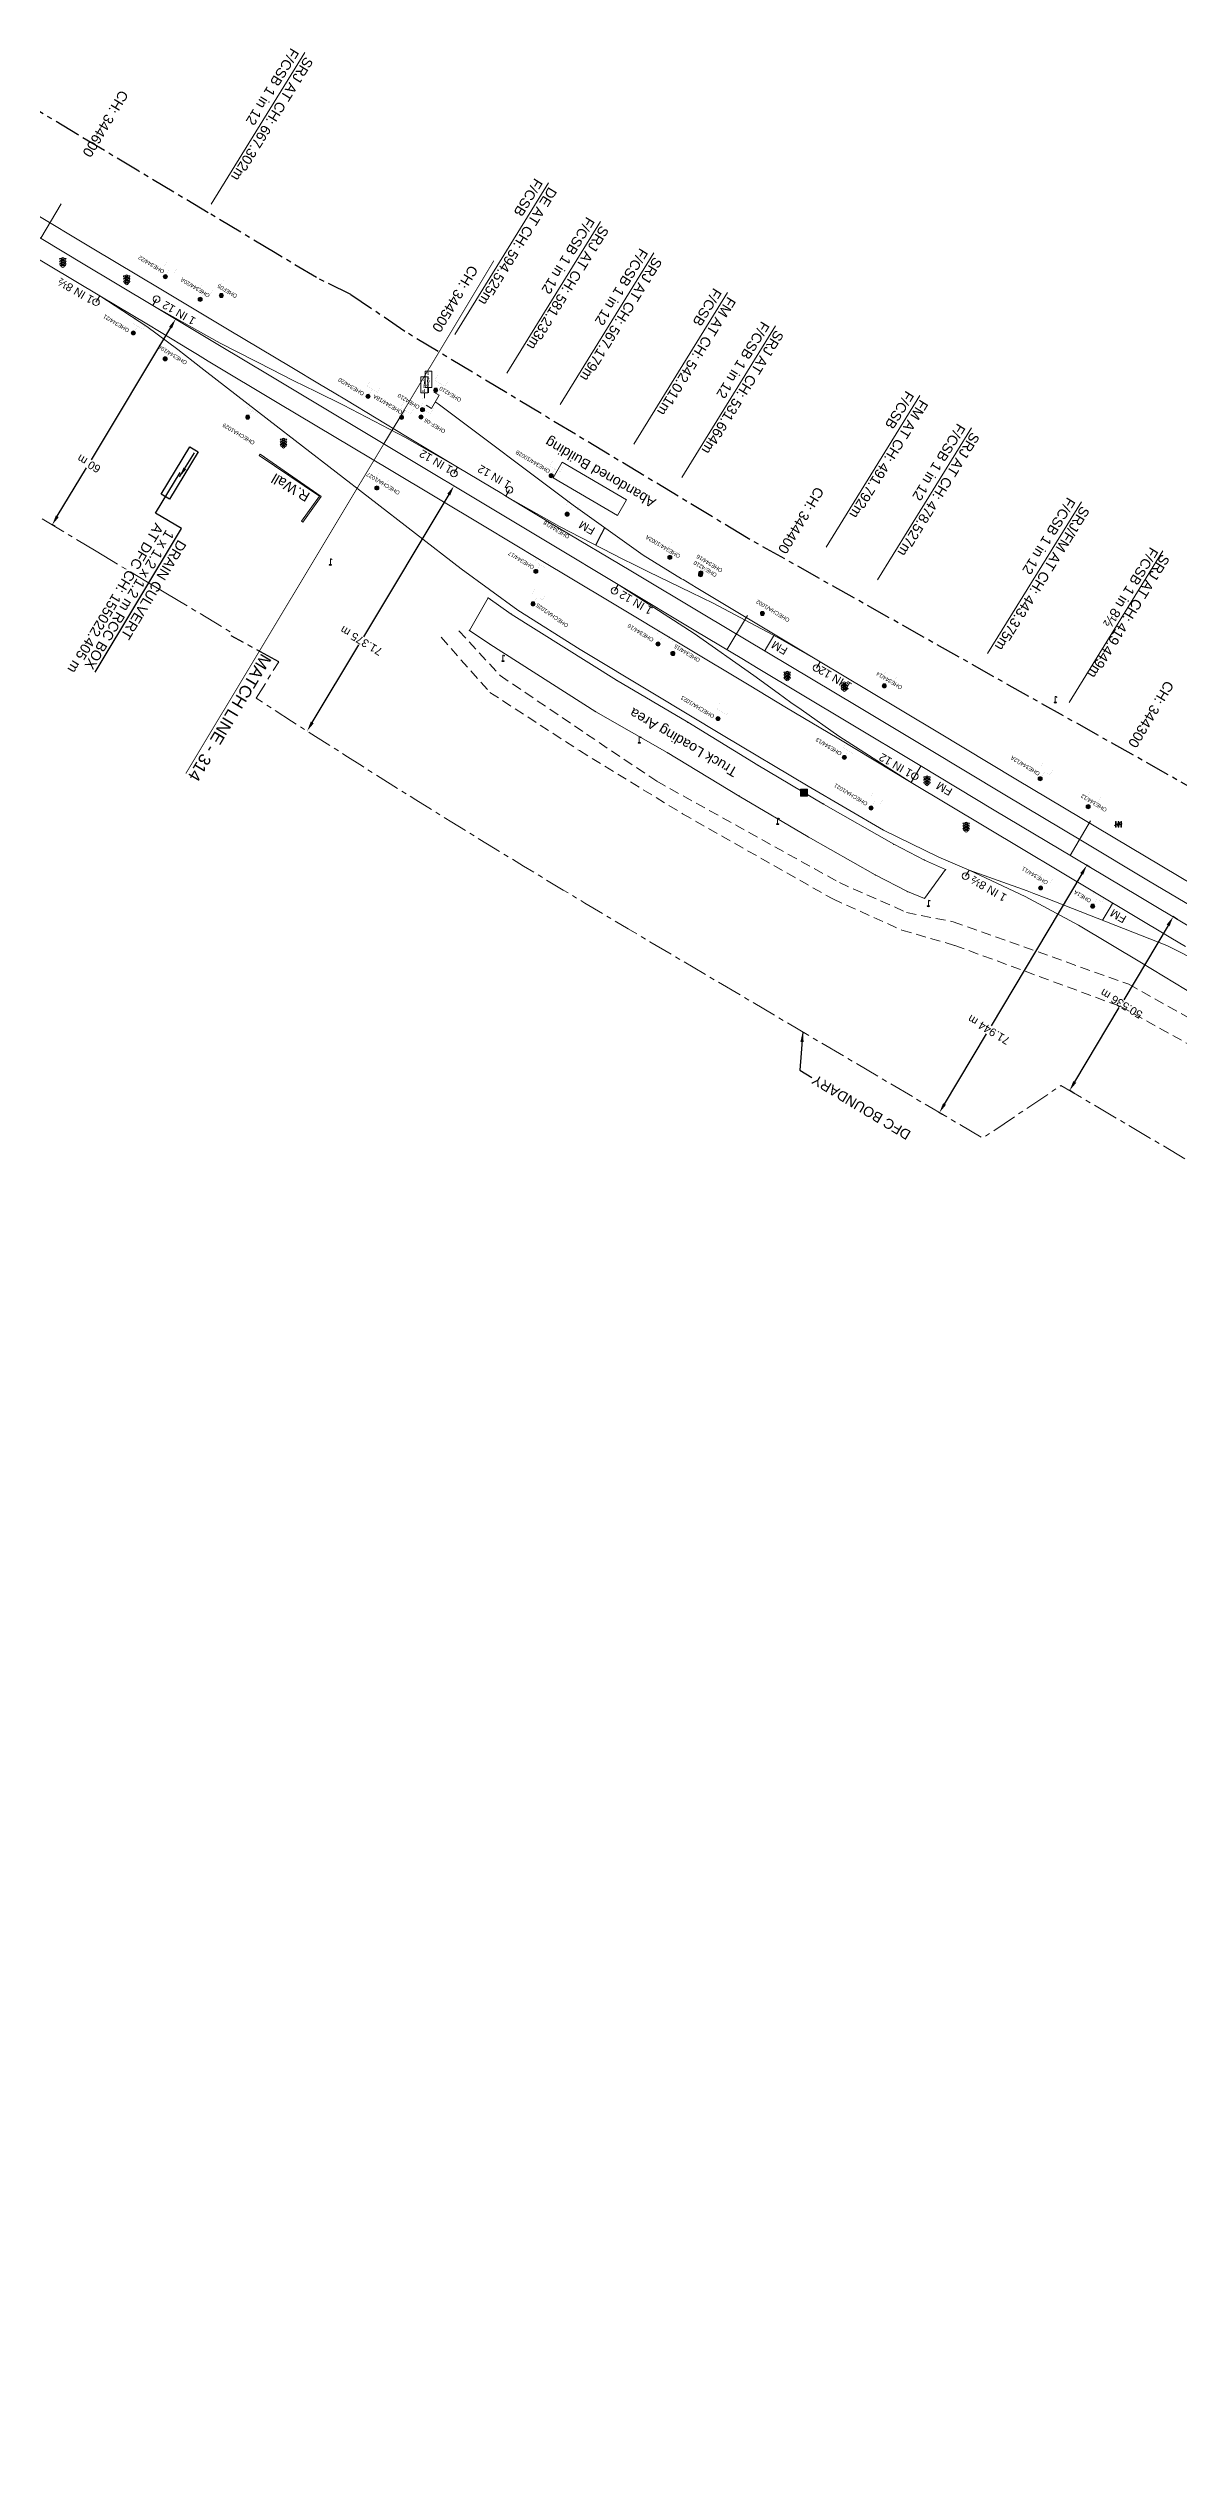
# Model space of a CAD drawing. Header units: metres. Extents: x 593168 to 611286, y 3401475 to 3412398.
# Drawn here: x 607319 to 607601, y 3403331 to 3403933 of the extents above; entities that cross this region are included whole.
import ezdxf

# ---------------------------------------------------------------- set-up
doc = ezdxf.new("R2010")
doc.units = ezdxf.units.M
doc.header["$MEASUREMENT"] = 0
for name, pattern in [('CENTER', [2, 1.25, -0.25, 0.25, -0.25]), ('DASHED', [0.75, 0.5, -0.25]), ('PHANTOM2', [1.25, 0.625, -0.125, 0.125, -0.125, 0.125, -0.125])]:
    doc.linetypes.add(name, pattern=pattern)
doc.layers.get('Defpoints').update_dxf_attribs({"lineweight": 0})
for name, color, linetype, lineweight in [('Bench_Mark', 7, 'Continuous', 0), ("CHAWAPAIL STN. SRJ's", 251, 'Continuous', 0), ('DFCC BOUNDARY', 6, 'CENTER', 0), ('Exg track', 7, 'Continuous', 0), ('Existing IR Chainage', 7, 'Continuous', 0), ('Existing IR Track', 143, 'Continuous', 0), ('Govt buliding', 251, 'Continuous', 0), ('Lamp_Post', 251, 'Continuous', 0), ('OHE MAST', 8, 'Continuous', 0), ('OHE MAST TEXT', 8, 'Continuous', 0), ('Platform', 7, 'Continuous', 0), ('Retaining Wall', 251, 'Continuous', 0), ('Sign Board', 251, 'Continuous', 0), ('SRJ13A', 251, 'Continuous', 0), ('STOP', 251, 'Continuous', 0), ('Subroad Edge', 34, 'Continuous', 0), ('Text1', 251, 'Continuous', 0), ('Transformer', 251, 'Continuous', 0)]:
    doc.layers.add(name, color=color, linetype=linetype, lineweight=lineweight)
for name, color, linetype in [('DRAIN CULVERT', 1, 'Continuous'), ('Existing Railway Boundary', 7, 'CENTER'), ('MATCH LINE', 7, 'Continuous')]:
    doc.layers.add(name, color=color, linetype=linetype)
doc.styles.add('CUT-FILL', font='cut-fill.shx', dxfattribs={"height": 2})
doc.styles.get("Standard").update_dxf_attribs({"font": 'arial.ttf'})
doc.styles.add('Style-Arial', font='arial.ttf')
doc.dimstyles.new('ISO-25', dxfattribs={"dimtxt": 2.5, "dimasz": 2.5, "dimexe": 1.25, "dimexo": 0.625, "dimtad": 1, "dimtxsty": 'Standard', "dimcen": 2.5, "dimadec": 0, "dimazin": 0, "dimtfac": 1, "dimtmove": 0, "dimatfit": 3, "dimfxl": 1, "dimarcsym": 0})
doc.dimstyles.get("Standard").update_dxf_attribs({"dimtxt": 0.18, "dimasz": 0.18, "dimexe": 0.18, "dimexo": 0.0625, "dimgap": 0.09, "dimtad": 0, "dimtih": 1, "dimtoh": 1, "dimdec": 4, "dimzin": 0, "dimdsep": 46, "dimtxsty": 'Standard', "dimcen": 0.09, "dimadec": 0, "dimazin": 0, "dimtfac": 1, "dimtdec": 4, "dimtofl": 0, "dimtmove": 0, "dimatfit": 3, "dimfxl": 1, "dimtolj": 1, "dimtzin": 0, "dimarcsym": 0})

# ---------------------------------------------------------------- blocks, each defined once
blk = doc.blocks.new('LP')
for points in [[(0, 0), (0, 1.5)], [(0.25, 1.35), (0.44, 1.35)]]:
    blk.add_lwpolyline(points)
for centre, radius, start, end in [((0.07, 0.99), 0.519, 57.64249, 97.31648), ((0.34, 1.33), 0.094, 11.70118, 168.04763)]:
    blk.add_arc(centre, radius, start, end)
at = {"extrusion": (0, 0, -1)}
blk.add_ellipse((0, 0.01), major_axis=(0.308, 0), ratio=0.400495, dxfattribs=at)
blk.add_ellipse((0.35, 1.36), major_axis=(0.0017, 0.0438), ratio=0.461056, start_param=1.74022, end_param=4.575836)
blk = doc.blocks.new('SIG')
for color, points in [(1, [(-0.22, 0.42, 0.180295), (-0.01, 0.33, -0.00255), (0.01, 0.33, -0.00255), (0.02, 0.33, 0.180295), (0.23, 0.42, -0.002654), (0.25, 0.44, 0.184495), (0.33, 0.65, 1.000001), (-0.32, 0.65, 0.184495), (-0.24, 0.44, -0.002654)]), (2, [(0.23, -0.23, -0.002654), (0.25, -0.21, 0.184495), (0.33, 0.01, 1.000001), (-0.32, 0.01, 0.184495), (-0.24, -0.21, -0.002654), (-0.22, -0.23, 0.180295), (-0.01, -0.32, -0.00255), (0.01, -0.32, -0.00255), (0.02, -0.32, 0.180295)]), (3, [(0.23, -0.88, -0.002654), (0.25, -0.86, 0.184495), (0.33, -0.64, 1.000001), (-0.32, -0.64, 0.184495), (-0.24, -0.86, -0.002654), (-0.22, -0.88, 0.395599)])]:
    blk.add_hatch(color=color).paths.add_polyline_path(points)
for p, q in [((-0.31, 0.98), (-0.32, -0.9)), ((0.33, -0.9), (0.32, 0.98))]:
    blk.add_line(p, q)
for points in [[(-0.31, 0.98), (-0.81, 0.98, 0.198758), (-0.42, 0.41, 0.003814), (-0.31, 0.39, 0.003814)], [(-0.31, 0.33), (-0.81, 0.33, 0.198758), (-0.42, -0.23, 0.003727), (-0.32, -0.26, 0.003727)], [(0.32, 0.98), (0.82, 0.98, -0.198758), (0.44, 0.41, -0.003814), (0.32, 0.39, -0.003814)], [(0.32, 0.33), (0.82, 0.33, -0.198758), (0.44, -0.23, -0.003727), (0.33, -0.26, -0.003727)], [(-0.32, -0.32), (-0.81, -0.32, 0.198758), (-0.42, -0.88, 0.003639), (-0.32, -0.9)], [(0.33, -0.32), (0.82, -0.32, -0.198758), (0.44, -0.88, -0.003639), (0.33, -0.9)]]:
    blk.add_lwpolyline(points, format="xyb")
for centre, radius, start, end in [((0.01, 0.91), 0.324, 12.40488, 167.59512), ((0.01, 0.81), 0.357, 27.75781, 152.24219), ((0.01, -0.9), 0.324, 181.45715, 358.54285)]:
    blk.add_arc(centre, radius, start, end)
blk = doc.blocks.new('STOP')
at = {"layer": 'SRJ13A'}
blk.add_lwpolyline([(0.84, 5.38), (-0.84, 5.38), (-0.84, 1.32), (0.84, 1.32)], close=True, dxfattribs=at)
blk.add_lwpolyline([(0, 1.32), (0, 0)], dxfattribs=at)
at = {"layer": 'SRJ13A', "style": 'CUT-FILL'}
for s, p in [('P', (0.13, 2.3)), ('O', (0.37, 3.27)), ('S', (0.27, 5.16)), ('T', (0.31, 4.2))]:
    blk.add_text(s, height=0.739, rotation=180, dxfattribs=at).set_placement(p)
blk = doc.blocks.new('TRF')
blk.add_hatch(color=256).paths.add_polyline_path([(0.22, -0.04), (0.38, 0.42), (-0.98, -0.29), (0.02, 0.04), (-0.18, -0.39), (0.98, 0.09)])
for p, q in [((-0.69, 0.72), (-0.69, -0.72)), ((-0.52, 0.72), (-0.69, 0.72)), ((-0.52, -0.72), (-0.52, 0.72)), ((0, 0.72), (0, -0.72)), ((0.17, 0.72), (0, 0.72)), ((0.17, -0.72), (0.17, 0.72)), ((0.7, 0.72), (0.7, -0.72)), ((0.87, 0.72), (0.7, 0.72)), ((0.87, -0.72), (0.87, 0.72)), ((-0.69, -0.72), (-0.52, -0.72)), ((0, -0.72), (0.17, -0.72)), ((0.7, -0.72), (0.87, -0.72))]:
    blk.add_line(p, q)
blk.add_lwpolyline([(0.22, -0.04), (0.38, 0.42), (-0.98, -0.29), (0.02, 0.04), (-0.18, -0.39), (0.98, 0.09)], close=True)
blk = doc.blocks.new('BM')
blk.add_hatch(color=256).paths.add_polyline_path([(-0.88, 0.88), (-0.88, -0.88), (0.88, -0.88), (0.88, 0.88)])
for p, q in [((0.88, 0.88), (-0.88, 0.88)), ((-0.88, 0.88), (-0.88, -0.88)), ((0.88, -0.88), (0.88, 0.88)), ((-0.88, -0.88), (0.88, -0.88))]:
    blk.add_line(p, q)
blk = doc.blocks.new('OHE MAST')
h = blk.add_hatch(color=253)
h.dxf.hatch_style = 1
edge = h.paths.add_edge_path()
edge.add_arc((0, 0), 0.514, 0, 360)
at = {"color": 253, "const_width": 0.01}
for points in [[(-1.03, -1.71), (0, 0)], [(-3.09, -2.23), (-2.32, -0.94), (0.26, -2.49), (-0.52, -3.77)]]:
    blk.add_lwpolyline(points, dxfattribs=at)
at = {"color": 253}
blk.add_circle((0, 0), 0.514, dxfattribs=at)
blk = doc.blocks.new('*D105')
at = {"layer": 'Defpoints', "color": 0, "linetype": 'ByBlock', "ltscale": 5, "transparency": 16777216}
for p in [(607350.53, 3403865.26), (607351.36, 3403864.77), (607320.48, 3403813.32)]:
    blk.add_point(p, dxfattribs=at)
at = {"layer": 'DFCC BOUNDARY', "color": 0, "linetype": 'ByBlock', "lineweight": -2, "ltscale": 5, "transparency": 16777216}
for p, q in [((607351.25, 3403864.83), (607350.42, 3403865.33)), ((607349.24, 3403863.12), (607329.42, 3403830.08)), ((607320.94, 3403815.96), (607328.24, 3403828.11)), ((607320.37, 3403813.39), (607319.55, 3403813.88))]:
    blk.add_line(p, q, dxfattribs=at)
at = {"layer": 'DFCC BOUNDARY', "color": 0, "linetype": 'ByBlock', "ltscale": 5, "transparency": 16777216}
for points in [[(607348.89, 3403863.33), (607349.6, 3403862.91), (607350.53, 3403865.26)], [(607320.59, 3403816.17), (607321.3, 3403815.75), (607319.66, 3403813.82)]]:
    blk.add_solid(points, dxfattribs=at)
at = {"layer": 'DFCC BOUNDARY', "color": 0, "linetype": 'ByBlock', "ltscale": 5, "transparency": 16777216, "insert": (607328.83, 3403829.1), "char_height": 2, "attachment_point": 5, "rotation": 149, "style": 'Style-Arial'}
blk.add_mtext('\\A1;60 m', dxfattribs=at)
blk = doc.blocks.new('TerminatorOpen_0.5')
at = {"color": 0, "linetype": 'ByBlock', "lineweight": -2}
for q in [(-1, 0.25), (-1, 0), (-1, -0.25)]:
    blk.add_line((0, 0), q, dxfattribs=at)
blk = doc.blocks.new('*D112')
at = {"layer": 'Defpoints', "color": 0, "linetype": 'ByBlock', "ltscale": 5, "transparency": 16777216}
for p in [(607599.89, 3403715.86), (607601.05, 3403715.17), (607575.16, 3403671.77)]:
    blk.add_point(p, dxfattribs=at)
at = {"layer": 'DFCC BOUNDARY', "color": 0, "linetype": 'ByBlock', "lineweight": -2, "ltscale": 5, "transparency": 16777216}
for p, q in [((607598.61, 3403713.71), (607587.54, 3403695.14)), ((607600.94, 3403715.24), (607599.79, 3403715.93)), ((607575.29, 3403674.6), (607586.36, 3403693.17)), ((607575.05, 3403671.83), (607573.9, 3403672.52))]:
    blk.add_line(p, q, dxfattribs=at)
at = {"layer": 'DFCC BOUNDARY', "color": 0, "linetype": 'ByBlock', "ltscale": 5, "transparency": 16777216}
for points in [[(607598.25, 3403713.93), (607598.97, 3403713.5), (607599.89, 3403715.86)], [(607574.93, 3403674.82), (607575.65, 3403674.39), (607574.01, 3403672.46)]]:
    blk.add_solid(points, dxfattribs=at)
at = {"layer": 'DFCC BOUNDARY', "color": 0, "linetype": 'ByBlock', "ltscale": 5, "transparency": 16777216, "insert": (607586.95, 3403694.16), "char_height": 2, "attachment_point": 5, "rotation": 149, "style": 'Style-Arial'}
blk.add_mtext('\\A1;50.536 m', dxfattribs=at)
blk = doc.blocks.new('*D113')
at = {"layer": 'Defpoints', "color": 0, "linetype": 'ByBlock', "ltscale": 5, "transparency": 16777216}
for p in [(607578.31, 3403728.73), (607579.18, 3403728.22), (607542.33, 3403666.43)]:
    blk.add_point(p, dxfattribs=at)
at = {"layer": 'DFCC BOUNDARY', "color": 0, "linetype": 'ByBlock', "lineweight": -2, "ltscale": 5, "transparency": 16777216}
for p, q in [((607577.03, 3403726.59), (607554.39, 3403688.62)), ((607579.07, 3403728.28), (607578.2, 3403728.8)), ((607542.74, 3403669.09), (607553.22, 3403686.65)), ((607542.22, 3403666.49), (607541.35, 3403667.01))]:
    blk.add_line(p, q, dxfattribs=at)
at = {"layer": 'DFCC BOUNDARY', "color": 0, "linetype": 'ByBlock', "ltscale": 5, "transparency": 16777216}
for points in [[(607576.67, 3403726.8), (607577.39, 3403726.37), (607578.31, 3403728.73)], [(607542.38, 3403669.3), (607543.1, 3403668.88), (607541.46, 3403666.94)]]:
    blk.add_solid(points, dxfattribs=at)
at = {"layer": 'DFCC BOUNDARY', "color": 0, "linetype": 'ByBlock', "ltscale": 5, "transparency": 16777216, "insert": (607553.8, 3403687.64), "char_height": 2, "attachment_point": 5, "rotation": 149, "style": 'Style-Arial'}
blk.add_mtext('\\A1;71.944 m', dxfattribs=at)
blk = doc.blocks.new('*D114')
at = {"layer": 'Defpoints', "color": 0, "linetype": 'ByBlock', "ltscale": 5, "transparency": 16777216}
for p in [(607420.07, 3403823.53), (607420.08, 3403823.53), (607383.39, 3403762.31)]:
    blk.add_point(p, dxfattribs=at)
at = {"layer": 'DFCC BOUNDARY', "color": 0, "linetype": 'ByBlock', "lineweight": -2, "ltscale": 5, "transparency": 16777216}
for p, q in [((607418.8, 3403821.38), (607397.51, 3403785.85)), ((607420.18, 3403823.47), (607420.19, 3403823.46)), ((607384.68, 3403764.45), (607396.33, 3403783.88)), ((607383.5, 3403762.24), (607383.5, 3403762.24))]:
    blk.add_line(p, q, dxfattribs=at)
at = {"layer": 'DFCC BOUNDARY', "color": 0, "linetype": 'ByBlock', "ltscale": 5, "transparency": 16777216}
for points in [[(607418.44, 3403821.6), (607419.15, 3403821.17), (607420.08, 3403823.53)], [(607384.32, 3403764.66), (607385.04, 3403764.23), (607383.39, 3403762.3)]]:
    blk.add_solid(points, dxfattribs=at)
at = {"layer": 'DFCC BOUNDARY', "color": 0, "linetype": 'ByBlock', "ltscale": 5, "transparency": 16777216, "insert": (607396.92, 3403784.87), "char_height": 2, "attachment_point": 5, "rotation": 149, "style": 'Style-Arial'}
blk.add_mtext('\\A1;71.375 m', dxfattribs=at)

msp = doc.modelspace()

# ---------------------------------------------------------------- linework, layer by layer
at = {"layer": "CHAWAPAIL STN. SRJ's", "lineweight": 13, "flags": 128}
for points in [[(607382.8492, 3403931.8465), (607359.4164, 3403893.9365)], [(607443.7737, 3403899.3033), (607420.341, 3403861.3933)], [(607456.7562, 3403889.6695), (607433.3235, 3403851.7595)], [(607470.0835, 3403881.8229), (607446.6508, 3403843.9129)], [(607488.5117, 3403871.8773), (607465.079, 3403833.9673)], [(607500.4784, 3403863.57), (607477.0456, 3403825.66)], [(607536.5914, 3403846.1924), (607513.1587, 3403808.2824)], [(607549.4524, 3403838.0325), (607526.0197, 3403800.1225)], [(607576.9482, 3403819.5854), (607553.5155, 3403781.6754)], [(607597.3104, 3403807.3574), (607573.8777, 3403769.4474)]]:
    msp.add_lwpolyline(points, dxfattribs=at)
at = {"layer": 'DFCC BOUNDARY', "ltscale": 5}
msp.add_lwpolyline([(607317.1885, 3403815.2975), (607330.6606, 3403807.2131), (607343.0419, 3403799.786), (607348.0429, 3403796.7883), (607364.7959, 3403786.7232)], dxfattribs=at)
at = {"layer": 'DFCC BOUNDARY', "ltscale": 5, "flags": 128}
msp.add_lwpolyline([(608169.7484, 3403330.5329), (608166.0125, 3403332.7612), (608109.3376, 3403366.5656), (608077.3094, 3403385.6693), (608053.897, 3403399.8354), (608027.9038, 3403415.1356), (608002.7237, 3403430.4016), (607965.038, 3403453.1168), (607923.0995, 3403476.5115), (607908.5225, 3403452.0667), (607756.2131, 3403543.6905), (607765.5086, 3403559.4423), (607571.8471, 3403673.7258), (607552.2717, 3403660.5571), (607485.2693, 3403700.0965), (607479.8852, 3403703.2741), (607474.4939, 3403706.4583), (607469.0947, 3403709.6517), (607463.6689, 3403712.8676), (607458.2522, 3403716.0874), (607452.8306, 3403719.3215), (607447.4053, 3403722.5717), (607441.9978, 3403725.8273, -0.00829626), (607370.6701, 3403770.5171), (607376.2934, 3403779.6115)], format="xyb", dxfattribs=at)
at = {"layer": 'DRAIN CULVERT'}
msp.add_lwpolyline([(607348.9911, 3403820.2229), (607346.9339, 3403821.4589), (607354.0593, 3403833.319), (607356.1166, 3403832.083)], close=True, dxfattribs=at)
msp.add_lwpolyline([(607330.4071, 3403777.0294), (607351.9596, 3403812.9027), (607345.5183, 3403816.7726), (607351.6175, 3403826.9245)], dxfattribs=at)
at = {"layer": 'Exg track'}
for p, q in [((607331.5395, 3403871.0433), (607330.6148, 3403869.4889)), ((607344.842, 3403868.6771), (607345.7667, 3403870.2315)), ((607421.0239, 3403828.2377), (607420.0992, 3403826.6833)), ((607433.079, 3403821.0124), (607434.0037, 3403822.5668)), ((607461.1605, 3403798.9072), (607460.2358, 3403797.3528)), ((607511.6758, 3403779.5797), (607510.7511, 3403778.0253)), ((607534.3818, 3403749.4611), (607535.3065, 3403751.0155)), ((607548.9366, 3403727.5625), (607548.0119, 3403726.0081))]:
    msp.add_line(p, q, dxfattribs=at)
at = {"layer": 'Exg track', "const_width": 0.3, "elevation": 264.332}
msp.add_lwpolyline([(607457.7907, 3403813.1445), (607455.5275, 3403808.7527)], dxfattribs=at)
at = {"layer": 'Exg track', "const_width": 0.3}
for points in [[(607500.0844, 3403786.1822), (607497.7964, 3403782.3481)], [(607534.3818, 3403749.4611), (607536.8378, 3403753.5483)], [(607582.2344, 3403715.0173), (607584.8059, 3403719.3191)]]:
    msp.add_lwpolyline(points, dxfattribs=at)
at = {"layer": 'Exg track'}
for centre in [(607330.6148, 3403869.4889), (607345.7667, 3403870.2315), (607420.0992, 3403826.6833), (607434.0037, 3403822.5668), (607460.2358, 3403797.3528), (607510.7511, 3403778.0253), (607535.3065, 3403751.0155), (607548.0119, 3403726.0081)]:
    msp.add_circle(centre, 0.8325, dxfattribs=at)
at = {"layer": 'Existing IR Chainage', "color": 7, "linetype": 'Continuous', "lineweight": 13, "flags": 128}
for points in [[(607321.9336, 3403894.035), (607316.7893, 3403885.4598)], [(607407.7032, 3403842.6067), (607402.5533, 3403834.0348)], [(607493.4778, 3403791.188), (607488.3229, 3403782.6191)], [(607579.2339, 3403739.8248), (607574.1119, 3403731.2361)]]:
    msp.add_lwpolyline(points, dxfattribs=at)
at = {"layer": 'Existing IR Track', "flags": 128}
for points in [[(607602.9662, 3403708.4598), (607599.3014, 3403710.6541), (607534.3818, 3403749.4611), (607515.8604, 3403760.5684), (607503.2062, 3403768.1394), (607493.9262, 3403773.7259), (607477.9142, 3403783.3242), (607458.8933, 3403794.7562), (607441.4785, 3403805.2061), (607427.6798, 3403813.486), (607403.9493, 3403827.6596), (607376.3557, 3403844.1144), (607358.6939, 3403854.7432), (607355.9927, 3403856.3731), (607353.5228, 3403857.8693), (607351.9727, 3403858.8045), (607343.7103, 3403863.8321), (607331.5395, 3403871.0433), (607293.8661, 3403893.5287)], [(607604.0888, 3403713.3589), (607591.3904, 3403720.9318), (607574.8623, 3403730.7886), (607555.1678, 3403742.5337), (607536.6127, 3403753.6835), (607518.5467, 3403764.4912), (607496.1752, 3403777.906), (607492.0576, 3403780.3959), (607489.4046, 3403781.9683), (607480.5666, 3403787.2852), (607443.3909, 3403809.5491), (607430.0462, 3403817.5549), (607406.1365, 3403831.8819), (607378.9166, 3403848.2355), (607373.8895, 3403851.2488), (607361.5254, 3403858.6657), (607344.842, 3403868.6771), (607327.4402, 3403879.0702), (607312.1075, 3403888.2684)], [(607606.5349, 3403717.2545), (607593.7569, 3403724.8886), (607577.2366, 3403734.7586), (607557.8332, 3403746.3515), (607538.5356, 3403757.9594), (607521.0287, 3403768.4139), (607498.3055, 3403782.0443), (607482.8326, 3403791.2781), (607464.3216, 3403802.3122), (607446.1089, 3403813.2053), (607433.079, 3403821.0124), (607432.078, 3403821.6207), (607421.0239, 3403828.2377), (607408.0311, 3403836.02), (607393.1998, 3403844.9552), (607390.1158, 3403846.8382), (607386.4912, 3403848.9559), (607379.5596, 3403853.1162), (607363.5037, 3403862.6938), (607346.8627, 3403872.7094), (607329.6373, 3403882.9976), (607314.4109, 3403892.1216)], [(607611.2148, 3403692.7527), (607592.0175, 3403704.3702), (607576.2106, 3403713.76), (607562.8829, 3403720.9465), (607548.9366, 3403727.5625), (607541.3072, 3403730.7438), (607527.5107, 3403737.5458), (607508.6346, 3403748.4954), (607487.3808, 3403761.2088), (607469.7917, 3403771.7706), (607451.6195, 3403782.711), (607436.06, 3403792.5074), (607421.8777, 3403802.8505), (607399.0459, 3403820.4771), (607373.8212, 3403840.0072), (607357.5697, 3403852.5795), (607354.8938, 3403854.6618), (607351.0534, 3403857.653), (607343.3366, 3403863.3596), (607331.5395, 3403871.0433)], [(607421.0239, 3403828.2377), (607407.813, 3403835.7508), (607392.5258, 3403843.7224), (607385.5649, 3403847.1757), (607380.1121, 3403849.8543), (607376.6787, 3403851.5799), (607374.9126, 3403852.4415), (607361.6294, 3403859.2151), (607344.842, 3403868.6771)], [(607413.1157, 3403843.7258), (607414.4554, 3403842.9231), (607416.4273, 3403846.2143), (607415.0876, 3403847.017)], [(607609.2191, 3403721.2727), (607560.56, 3403750.2978), (607541.0303, 3403762.0552), (607523.6197, 3403772.4549), (607511.6758, 3403779.5797), (607501.2391, 3403785.8265), (607485.6228, 3403795.2008), (607480.676, 3403798.1972), (607477.4092, 3403800.1342), (607477.008, 3403800.3762), (607467.4307, 3403806.2767), (607449.8726, 3403818.7855), (607416.1589, 3403844.0301), (607415.4414, 3403844.5687)], [(607511.6758, 3403779.5797), (607501.0851, 3403785.6534), (607484.8744, 3403794.2193), (607479.4229, 3403796.9198), (607468.7653, 3403802.086), (607464.9027, 3403803.9666), (607462.5164, 3403805.1511), (607446.4773, 3403813.4166), (607433.079, 3403821.0124)], [(607534.3818, 3403749.4611), (607516.3361, 3403761.041), (607506.8635, 3403767.6465), (607504.3346, 3403769.458), (607501.1786, 3403771.7374), (607495.0557, 3403776.1963), (607480.1373, 3403786.6958), (607461.1605, 3403798.9072)], [(607624.5721, 3403695.4731), (607598.3262, 3403708.7223), (607568.183, 3403720.5141), (607565.0695, 3403721.7172), (607563.3895, 3403722.3335), (607548.9366, 3403727.5625)]]:
    msp.add_lwpolyline(points, dxfattribs=at)
at = {"layer": 'Existing Railway Boundary', "ltscale": 5}
for points in [[(607385.7139, 3403875.6061), (607375.3991, 3403881.7936), (607358.6952, 3403891.8174), (607341.2919, 3403902.2114), (607325.9819, 3403911.3959), (607310.4466, 3403920.7156), (607304.9288, 3403924.0155), (607300.9292, 3403917.3459)], [(607755.5205, 3403663.0787), (607493.2715, 3403810.6574), (607407.78, 3403862.1861), (607394.3484, 3403871.3553), (607385.7139, 3403875.6061)], [(607376.2973, 3403779.6187), (607364.4093, 3403786.0872)]]:
    msp.add_lwpolyline(points, dxfattribs=at)
at = {"layer": 'Govt buliding'}
msp.add_polyline3d([(607461.0192, 3403816.138, 263.9688), (607444.9424, 3403825.5853, 264.6845), (607447.1589, 3403829.5152, 262.9101), (607463.2475, 3403820.0609, 262.9101)], close=True, dxfattribs=at)
at = {"layer": 'MATCH LINE', "linetype": 'PHANTOM2', "ltscale": 15, "const_width": 0.2}
msp.add_lwpolyline([(607430.0716, 3403879.838), (607353.0578, 3403751.6514)], dxfattribs=at)
at = {"layer": 'Platform'}
msp.add_polyline3d([(607423.9849, 3403787.4472, 264.4456), (607428.638, 3403795.5771, 264.3916), (607434.4031, 3403791.5223, 265.2454), (607460.7542, 3403774.9975, 265.2534), (607478.5421, 3403764.488, 265.2654), (607496.0754, 3403753.7464, 265.2404), (607512.5108, 3403744.0338, 265.2444), (607530.0406, 3403733.9883, 265.2714), (607537.7053, 3403730.0703, 265.1614), (607543.0002, 3403727.6922, 264.6516), (607537.7365, 3403720.459, 264.6775), (607533.4567, 3403722.1857, 265.2694), (607525.4125, 3403726.3603, 265.2864), (607508.6632, 3403735.8294, 265.3134), (607491.4209, 3403746.0261, 265.2954), (607473.4262, 3403756.9012, 265.3044), (607455.5493, 3403767.1147, 265.3514), (607429.0701, 3403783.9825, 265.2664)], close=True, dxfattribs=at)
for p in [(607428.638, 3403795.577, 264.392), (607434.403, 3403791.522, 265.245), (607423.985, 3403787.447, 264.446), (607429.07, 3403783.982, 265.266), (607460.754, 3403774.997, 265.253), (607455.549, 3403767.115, 265.351), (607478.542, 3403764.488, 265.265), (607473.426, 3403756.901, 265.304), (607496.075, 3403753.746, 265.24), (607491.421, 3403746.026, 265.295), (607512.511, 3403744.034, 265.244), (607508.663, 3403735.829, 265.313), (607530.041, 3403733.988, 265.271), (607525.412, 3403726.36, 265.286), (607537.705, 3403730.07, 265.161), (607543, 3403727.692, 264.652), (607533.457, 3403722.186, 265.269), (607537.737, 3403720.459, 264.678)]:
    msp.add_point(p, dxfattribs=at)
at = {"layer": 'Retaining Wall'}
msp.add_polyline3d([(607371.3789, 3403831.124, 264.1277), (607371.6234, 3403831.4618, 264.1307), (607386.9267, 3403820.9348, 264.2187), (607382.3547, 3403814.5234, 264.1957), (607381.975, 3403814.7529, 264.2037), (607386.4639, 3403821.0343, 264.2117)], close=True, dxfattribs=at)
at = {"layer": 'Subroad Edge', "color": 88, "linetype": 'DASHED', "ltscale": 5}
for points in [[(607416.8788, 3403785.7405), (607429.1041, 3403771.9571), (607451.4457, 3403757.4207), (607477.2099, 3403741.6403), (607514.7955, 3403720.3472), (607532.0657, 3403712.5643), (607545.3081, 3403708.7254), (607586.6717, 3403693.5046), (607605.8114, 3403682.878), (607626.5126, 3403669.4994), (607639.5293, 3403661.4074), (607649.4523, 3403653.7521), (607668.1031, 3403643.101), (607692.9221, 3403626.0665), (607735.1564, 3403600.2377), (607821.087, 3403548.0694), (607860.7988, 3403522.3925), (607876.5658, 3403504.5677), (607887.0059, 3403493.3936), (607913.3036, 3403473.9001), (607919.179, 3403469.9369)], [(607421.3376, 3403787.3585), (607431.6202, 3403776.1817), (607453.2569, 3403761.5435), (607470.8059, 3403749.738), (607516.4818, 3403724.4145), (607533.2086, 3403716.9863), (607544.9053, 3403714.6089), (607588.7871, 3403699.0507), (607608.6447, 3403687.8977), (607629.3115, 3403674.2825), (607651.1972, 3403661.7811), (607672.3138, 3403647.5339), (607695.8814, 3403632.1697), (607738.6507, 3403605.7252), (607781.9282, 3403578.744), (607824.711, 3403554.1895), (607865.026, 3403527.2894), (607880.9872, 3403509.8439), (607890.4249, 3403498.6106), (607915.3256, 3403476.7652), (607920.9683, 3403472.9375)]]:
    msp.add_lwpolyline(points, dxfattribs=at)

# ---------------------------------------------------------------- block references
at = {"layer": 'Bench_Mark'}
msp.add_blockref('BM', (607507.599, 3403746.898), dxfattribs=at)
at = {"layer": 'Lamp_Post', "xscale": 0.9997078269170317, "yscale": 0.9997078269170317, "zscale": 0.9997078269170317}
for p in [(607389.2108, 3403803.8034, 262.5272), (607432.339, 3403779.7831, 264.8405), (607570.425, 3403769.4029, 262.8071), (607466.4364, 3403759.3602, 265.1554), (607501.0166, 3403739.0273, 264.9885), (607538.71, 3403718.4909, 264.6725)]:
    msp.add_blockref('LP', p, dxfattribs=at)
at = {"layer": 'OHE MAST', "rotation": 180}
for p in [(607347.9499, 3403875.8536), (607347.9499, 3403875.8536), (607356.6614, 3403870.1874), (607356.6614, 3403870.1874), (607361.9418, 3403871.138), (607361.9418, 3403871.138), (607339.9396, 3403861.7941), (607339.9396, 3403861.7941), (607347.9097, 3403855.3139), (607347.9097, 3403855.3139), (607415.537, 3403847.487), (607415.537, 3403847.487), (607398.6185, 3403845.9553), (607398.6185, 3403845.9553), (607412.225, 3403842.599), (607412.225, 3403842.599), (607368.5456, 3403840.7317), (607368.5456, 3403840.7317), (607407.0049, 3403840.6886), (607407.0049, 3403840.6886), (607411.874, 3403840.7762), (607411.874, 3403840.7762), (607444.3883, 3403826.114), (607444.3883, 3403826.114), (607400.8252, 3403823.0591), (607400.8252, 3403823.0591), (607448.4039, 3403816.5018), (607448.4039, 3403816.5018), (607474.0666, 3403805.6825), (607474.0666, 3403805.6825), (607440.5673, 3403802.1905), (607440.5673, 3403802.1905), (607481.748, 3403801.382), (607481.748, 3403801.382), (607481.8235, 3403801.804), (607481.8235, 3403801.804), (607439.8776, 3403794.0755), (607439.8776, 3403794.0755), (607497.2115, 3403791.6829), (607497.2115, 3403791.6829), (607471.1197, 3403784.0671), (607471.1197, 3403784.0671), (607474.8295, 3403781.6908), (607474.8295, 3403781.6908), (607527.6746, 3403773.5833), (607527.6746, 3403773.5833), (607486.0968, 3403765.4171), (607486.0968, 3403765.4171), (607517.6999, 3403755.7102), (607517.6999, 3403755.7102), (607566.6527, 3403750.3743), (607566.6527, 3403750.3743), (607524.3808, 3403743.0603), (607524.3808, 3403743.0603), (607578.653, 3403743.3986), (607578.653, 3403743.3986), (607566.7476, 3403723.0957), (607566.7476, 3403723.0957), (607579.7649, 3403718.5194), (607579.7649, 3403718.5194)]:
    msp.add_blockref('OHE MAST', p, dxfattribs=at)
at = {"layer": 'Sign Board', "xscale": 0.9997078269170317, "yscale": 0.9997078269170317, "zscale": 0.9997078269170317}
for p in [(607322.2977, 3403879.3832, 264.3396), (607338.2868, 3403875.0453, 264.4276), (607377.485, 3403834.2503, 264.1147), (607503.4152, 3403776.0344, 264.3067), (607517.6774, 3403773.391, 264.2377), (607538.3492, 3403749.8542, 264.3127), (607548.1478, 3403738.2764, 264.1857)]:
    msp.add_blockref('SIG', p, dxfattribs=at)
at = {"layer": 'STOP', "xscale": 0.9997078269170317, "yscale": 0.9997078269170317, "zscale": 0.9997078269170317}
for p in [(607413.7129, 3403846.8554, 264.4096), (607412.6963, 3403845.4635, 264.4586)]:
    msp.add_blockref('STOP', p, dxfattribs=at)
at = {"layer": 'Transformer', "xscale": 0.9997078269170317, "yscale": 0.9997078269170317, "zscale": 0.9997078269170317}
msp.add_blockref('TRF', (607586.1431, 3403738.9925, 264.0297), dxfattribs=at)

# ---------------------------------------------------------------- texts
at = {"layer": "CHAWAPAIL STN. SRJ's", "lineweight": 13, "char_height": 2.5, "width": 48.267487, "attachment_point": 4, "rotation": 238.2791798, "style": 'Style-Arial'}
for s, insert, line_spacing_factor in [('\\pxsm1;SRJ AT CH: 667.302m \\PF/CSB 1 in 12', (607382.2054, 3403931.4388), 0.648), ('\\pxsm1;DE AT CH: 594.525m \\PF/CSB', (607443.13, 3403898.8955), 0.648), ('\\pxsm1;SRJ AT CH: 581.233m \\PF/CSB 1 in 12', (607456.1124, 3403889.2618), 0.648), ('\\pxsm1;SRJ AT CH: 567.179m \\PF/CSB 1 in 12', (607469.4398, 3403881.4151), 0.648), ('\\pxsm1;FM AT CH: 542.011m \\PF/CSB', (607487.8679, 3403871.4696), 0.648), ('\\pxsm1;SRJ AT CH: 531.664m \\PF/CSB 1 in 12', (607499.8346, 3403863.1622), 0.648), ('\\pxsm1;FM AT CH: 491.792m \\PF/CSB', (607535.9476, 3403845.7846), 0.648), ('\\pxsm1;SRJ AT CH: 478.527m \\PF/CSB 1 in 12', (607548.8086, 3403837.6248), 0.648), ('\\pxsm1;SRJ/FM AT CH: 443.375m \\PF/CSB 1 in 12', (607576.3045, 3403819.1777), 0.648), ('SRJ AT CH: 419.449m \\PF/CSB 1 in 8½', (607596.6666, 3403806.9497), 0.8)]:
    msp.add_mtext(s, dxfattribs=dict(at, insert=insert, line_spacing_factor=line_spacing_factor))
at = {"layer": 'DFCC BOUNDARY', "insert": (607533.2659, 3403659.9876, 613.7163), "char_height": 2.5, "width": 54.890005, "attachment_point": 1, "rotation": 149}
msp.add_mtext('DFC BOUNDARY', dxfattribs=at)
at = {"layer": 'DRAIN CULVERT'}
for s, p in [('AT DFC CH: 155022.405 m', (607345.4775, 3403814.4695)), ('1 x 1.2 x 1.2 m RCC BOX', (607348.1669, 3403812.781)), ('DRAIN CULVERT', (607351.2102, 3403810.2955))]:
    msp.add_text(s, height=2.5, rotation=238.9626647, dxfattribs=at).set_placement(p)
at = {"layer": 'Exg track'}
for s, p in [('1 IN 8½', (607330.2357, 3403870.7115, 358.1895)), ('1 IN 12', (607355.7616, 3403865.3567, 358.1895)), ('1 IN 12', (607419.9959, 3403828.2138, 358.1895)), ('1 IN 12', (607434.5808, 3403824.4168, 358.1895)), ('FM', (607455.5646, 3403812.9414, -0.0123)), ('1 IN 12', (607470.007, 3403792.9835, 358.1895)), ('FM', (607503.7223, 3403782.9471)), ('1 IN 12', (607519.7954, 3403774.0686, 358.2761)), ('1 IN 12', (607534.9126, 3403752.3554, 182.161)), ('FM', (607544.9211, 3403747.7276, -0.1783)), ('1 IN 8½', (607558.5025, 3403721.2699, 182.161)), ('FM', (607588.4035, 3403715.8939))]:
    msp.add_text(s, height=2, rotation=149.7978573, dxfattribs=at).set_placement(p)
at = {"layer": 'Existing IR Chainage', "color": 7, "lineweight": 0, "char_height": 2.5, "attachment_point": 6, "line_spacing_factor": 0.60036, "style": 'Style-Arial'}
for s, insert, rotation in [('CH: 344600', (607328.1846, 3403906.0702), 239.0401912), ('CH: 344500', (607415.5767, 3403862.3183), 239.0027844), ('CH: 344400', (607502.049, 3403806.9628), 238.9694782), ('CH: 344300', (607589.5769, 3403758.4744), 239.1895688)]:
    msp.add_mtext(s, dxfattribs=dict(at, insert=insert, rotation=rotation))
at = {"layer": 'MATCH LINE', "linetype": 'Continuous'}
msp.add_text('MATCH LINE - 314', height=3, rotation=239.0346667, dxfattribs=at).set_placement((607372.0363, 3403781.8798))
at = {"layer": 'OHE MAST TEXT'}
for s, rotation, p in [('OHE344/22', 149, (607347.835, 3403877.423, 264.025)), ('OHE344/20A', 149, (607359.1886, 3403871.4308, 263.948)), ('OHEF05', 149, (607366.0225, 3403871.2726, 263.832)), ('OHE344/21', 149, (607339.0611, 3403862.7173, 264.288)), ('OHE344/19A', 149, (607353.4841, 3403854.6389, 263.927)), ('OHE344/20', 149, (607397.7929, 3403846.8883, 263.939)), ('OHE344/18A', 149, (607407.3386, 3403842.26, 263.877)), ('OHE4210', 149, (607411.6557, 3403843.5197, 264.067)), ('OHE4210', 149, (607422.0818, 3403845.3102, 263.968)), ('OHECHA1029', 149, (607370.421, 3403834.6136, 264.216)), ('OHEF-06', 149, (607418.0843, 3403837.4946, 264.07)), ('OHE344/1002B', 149, (607444.2499, 3403827.5178, 264.784)), ('OHECHA/1027', 149, (607406.7047, 3403822.1113, 264.229)), ('OHE344/18', 149, (607449.1057, 3403811.137, 264.049)), ('OHE344/1002A', 149, (607476.7847, 3403806.2718, 263.91)), ('OHE344/17', 149, (607440.2949, 3403803.5041, 264.476)), ('OHE/4210', 149, (607485.9474, 3403801.5546, 263.99)), ('OHE344/16', 149, (607487.3635, 3403802.7132, 263.783)), ('OHECHA/1025', 145.4289667, (607448.8117, 3403788.922, 264.193)), ('OHECHA/1002', 149, (607504.1314, 3403790.3123, 264.081)), ('OHE344/16', 149, (607470.1431, 3403785.3839, 264.043)), ('OHE344/15', 149, (607481.7448, 3403780.2983, 264.09)), ('OHE344/14', 149, (607532.2994, 3403773.4378, 265.438)), ('OHECHA/1023', 149, (607485.3254, 3403766.2823, 264.265)), ('OHE344/13', 149, (607517.1669, 3403756.9521, 264.143)), ('OHE344/12A', 149, (607566.7001, 3403751.9272, 263.969)), ('OHECHA/1021', 149, (607523.6255, 3403744.4066, 264.365)), ('OHE344/12', 149, (607583.4442, 3403742.8779, 263.988)), ('OHE344/11', 149, (607568.7145, 3403724.7045, 263.862)), ('OHE1A', 149, (607579.5101, 3403720.1755, 264.079))]:
    msp.add_text(s, height=1, rotation=rotation, dxfattribs=at).set_placement(p)
at = {"layer": 'Text1'}
for s, p in [('Abandoned Building', (607470.8046, 3403820.0891, 156.3202)), ('R.Wall', (607384.3371, 3403821.6132, 156.3202)), ('Truck Loading Area', (607491.2601, 3403752.825, 156.4843))]:
    msp.add_text(s, height=2.5, rotation=149.7220732, dxfattribs=at).set_placement(p)

# ---------------------------------------------------------------- dimensions: what is measured, and where the dimension line sits
at = {"layer": 'DFCC BOUNDARY', "linetype": 'ByBlock', "ltscale": 5}
for base, p1, p2, angle, picture, middle in [((607350.5299, 3403865.2639), (607320.4821, 3403813.3211), (607351.355, 3403864.7688), 59.0327456, '*D105', (607328.8264, 3403829.0964)), ((607420.0807, 3403823.5264), (607383.3883, 3403762.3056), (607420.0749, 3403823.5299), 59.0692619, '*D114', (607396.9159, 3403784.8679)), ((607578.3096, 3403728.7327), (607542.3272, 3403666.4255), (607579.1768, 3403728.2156), 59.1895688, '*D113', (607553.8025, 3403687.6387))]:
    dim = msp.add_linear_dim(base=base, p1=p1, p2=p2, angle=angle, dimstyle='Standard', override={"dimtxt": 2, "dimasz": 2.5, "dimexe": 0.125, "dimexo": 0.125, "dimgap": 0.125, "dimtad": 1, "dimtih": 0, "dimtoh": 0, "dimdec": 3, "dimzin": 11, "dimpost": ' m', "dimtxsty": 'Style-Arial', "dimsah": 1, "dimadec": 4, "dimazin": 3, "dimtmove": 2, "dimatfit": 1, "dimldrblk": 'TerminatorOpen_0.5', "dimfrac": 2, "dimtzin": 11}, dxfattribs=at)
    dim.commit()
    dim.dimension.update_dxf_attribs({"geometry": picture, "text_midpoint": middle, "dimtype": 129, "text_rotation": 149})
dim = msp.add_aligned_dim(p1=(607575.1618, 3403671.7697), p2=(607601.0463, 3403715.1733), distance=1.3427, dimstyle='Standard', override={"dimtxt": 2, "dimasz": 2.5, "dimexe": 0.125, "dimexo": 0.125, "dimgap": 0.125, "dimtad": 1, "dimtih": 0, "dimtoh": 0, "dimdec": 3, "dimzin": 11, "dimpost": ' m', "dimtxsty": 'Style-Arial', "dimsah": 1, "dimadec": 4, "dimazin": 3, "dimtmove": 2, "dimatfit": 1, "dimldrblk": 'TerminatorOpen_0.5', "dimfrac": 2, "dimtzin": 11}, dxfattribs=at)
dim.commit()
dim.dimension.update_dxf_attribs({"geometry": '*D112', "text_midpoint": (607586.9509, 3403694.1592), "text_rotation": 149})

# ---------------------------------------------------------------- leaders
at = {"layer": 'DFCC BOUNDARY', "linetype": 'Continuous', "lineweight": 0, "ltscale": 5}
msp.add_leader([(607507.2935, 3403687.0996), (607506.5867, 3403677.5306), (607509.5458, 3403675.7481)], dimstyle='ISO-25', override={"dimtxt": 3, "dimasz": 2.5, "dimgap": 0.625, "dimtad": 0, "dimdec": 3, "dimzin": 2, "dimtdec": 3}, dxfattribs=at)
at = {"layer": 'DRAIN CULVERT'}
msp.add_leader([(607351.5242, 3403825.8166, 0.0138), (607355.2356, 3403831.8149, -0.0138)], dimstyle='ISO-25', override={"dimtxt": 3, "dimasz": 2.5, "dimgap": 0.625, "dimtad": 0, "dimdec": 3, "dimzin": 2, "dimtdec": 3}, dxfattribs=at)

doc.saveas('drawing.dxf')
